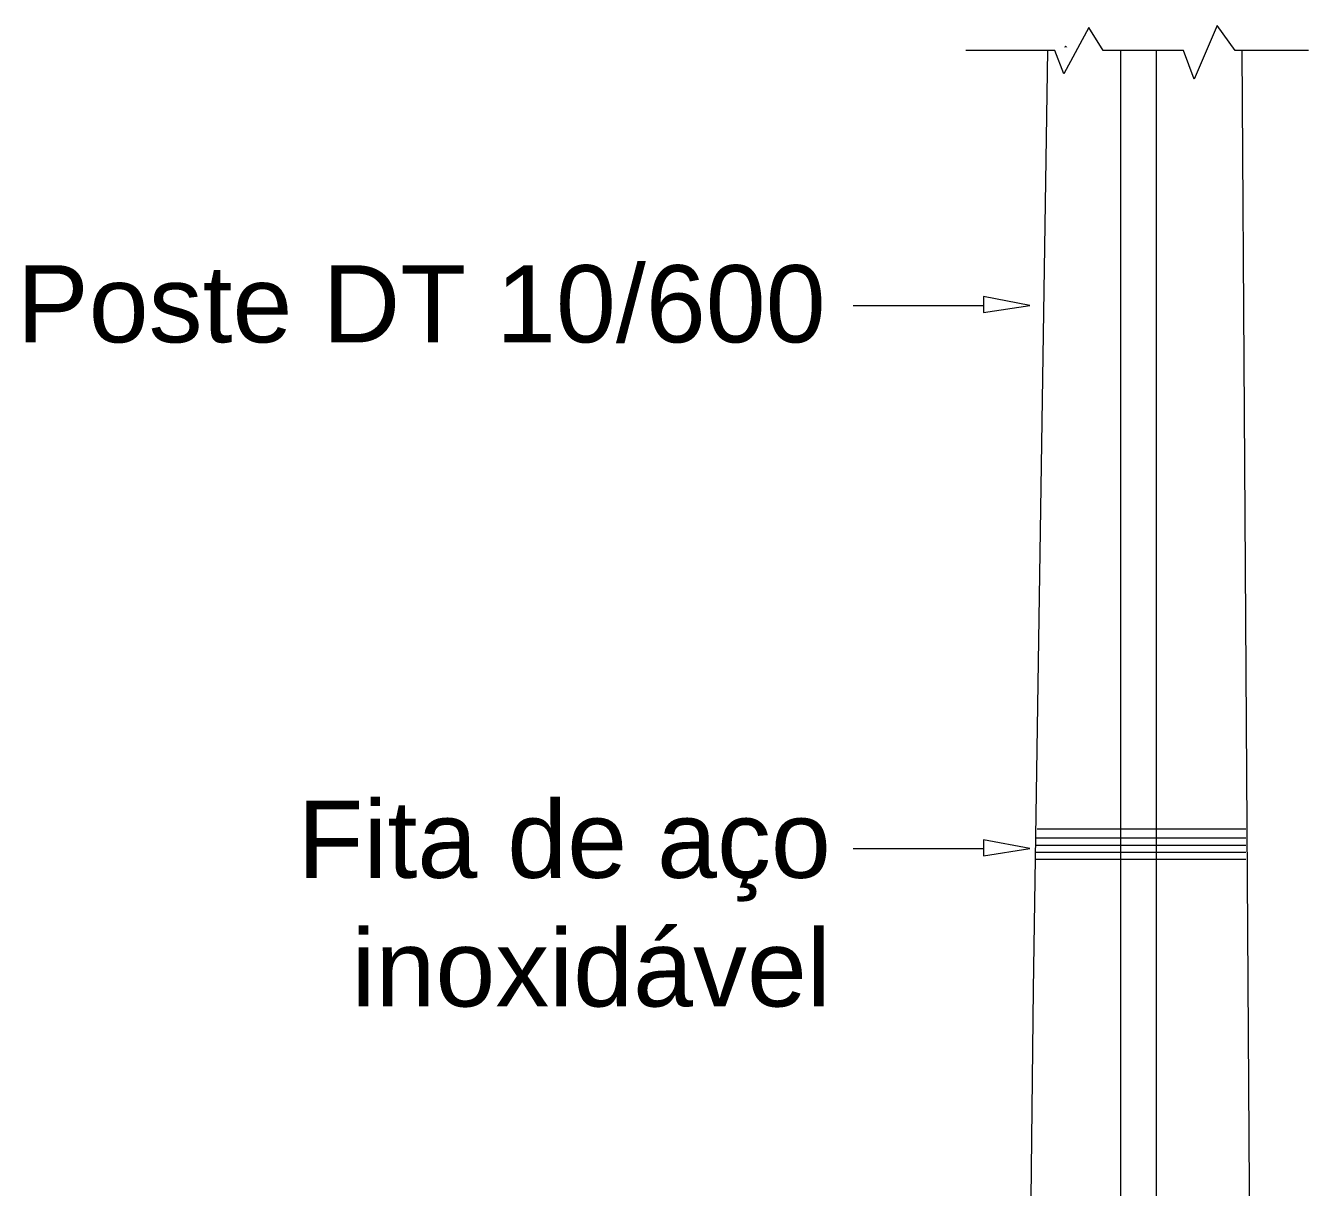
# Model space of a CAD drawing. Header units: millimetres. Extents: x 3949 to 6216, y -1987 to -943.
# Drawn here: x 4916.55 to 4951.64, y -1555.23 to -1523.46 of the extents above; entities that cross this region are included whole.
import ezdxf

# ---------------------------------------------------------------- set-up
doc = ezdxf.new("R2010")
doc.units = ezdxf.units.MM
doc.layers.add('PADRÃO DE ENTRADA', color=7, linetype='Continuous', lineweight=0)
doc.styles.add('ARIAL', font='arial.ttf')

msp = doc.modelspace()

# ---------------------------------------------------------------- hatches: boundary and pattern name
at = {"layer": 'PADRÃO DE ENTRADA'}
h = msp.add_hatch(dxfattribs=at)
h.set_pattern_fill('ANGLE', color=8, scale=30.153826)
h.set_pattern_definition([(0, (-26.65, -5794.58), (0, 210.6245), [153.1814, -57.443]), (90, (-26.65, -5794.58), (-210.6245, 1e-14), [153.1814, -57.443])])
h.paths.add_polyline_path([(4946.516, -1524.14), (4946.028, -1524.14), (4945.637, -1523.505), (4944.954, -1524.774), (4944.71, -1524.14), (4944.515, -1524.14), (4944.191, -1545.425), (4946.516, -1545.425)])
h.paths.add_polyline_path([(4949.836, -1524.14), (4949.641, -1524.14), (4949.152, -1523.456), (4948.518, -1524.921), (4948.225, -1524.14), (4947.493, -1524.14), (4947.493, -1545.425), (4949.972, -1545.425)])
h.paths.add_polyline_path([(4946.516, -1546.255), (4944.178, -1546.255), (4944.124, -1549.819), (4943.979, -1562.795, -0.600759), (4945.743, -1562.903), (4946.516, -1562.903)])
h.paths.add_polyline_path([(4949.977, -1546.255), (4947.493, -1546.255), (4947.493, -1562.32, -0.274072), (4948.33, -1562.903), (4949.096, -1562.903, -0.313671), (4950.079, -1562.32)])

# ---------------------------------------------------------------- linework, layer by layer
at = {"layer": 'PADRÃO DE ENTRADA', "lineweight": 5}
for points in [[(4951.642, -1524.14), (4949.641, -1524.14), (4949.152, -1523.456), (4948.518, -1524.921), (4948.225, -1524.14), (4946.028, -1524.14), (4945.637, -1523.505), (4944.954, -1524.774), (4944.71, -1524.14), (4942.269, -1524.14)], [(4943.978, -1562.903), (4944.124, -1549.819), (4944.515, -1524.14)], [(4944.222, -1545.425), (4949.934, -1545.425)], [(4944.173, -1545.669), (4949.934, -1545.669)], [(4944.173, -1545.865), (4949.934, -1545.865)], [(4944.173, -1546.06), (4949.934, -1546.06)], [(4944.173, -1546.255), (4949.934, -1546.255)]]:
    msp.add_lwpolyline(points, dxfattribs=at)
at = {"layer": 'PADRÃO DE ENTRADA', "color": 7, "lineweight": 5}
for points in [[(4946.516, -1562.903), (4946.516, -1524.14)], [(4947.493, -1562.366), (4947.493, -1524.14)], [(4950.079, -1562.32), (4949.836, -1524.14)]]:
    msp.add_lwpolyline(points, dxfattribs=at)
at = {"layer": 'PADRÃO DE ENTRADA', "color": 150, "lineweight": 5, "true_color": 0x007eff}
for points in [[(4942.757, -1531.304), (4944.026, -1531.109), (4942.757, -1530.865)], [(4942.757, -1546.158), (4944.026, -1545.962), (4942.757, -1545.718)]]:
    msp.add_lwpolyline(points, close=True, dxfattribs=at)
for points in [[(4939.193, -1531.109), (4942.757, -1531.109)], [(4939.193, -1545.962), (4942.757, -1545.962)]]:
    msp.add_lwpolyline(points, dxfattribs=at)
at = {"layer": 'PADRÃO DE ENTRADA', "transparency": 33554559}
msp.add_solid([(4945.003, -1523.997), (4945.052, -1524.046), (4944.954, -1524.046)], dxfattribs=at)

# ---------------------------------------------------------------- texts
at = {"layer": 'PADRÃO DE ENTRADA', "color": 30, "char_height": 2.11077, "attachment_point": 3, "style": 'ARIAL'}
for s, insert, width in [('Poste DT 10/600', (4938.438, -1530.007), 22.856), ('Fita de aço inoxidável', (4938.58, -1544.651), 16.90071)]:
    msp.add_mtext(s, dxfattribs=dict(at, insert=insert, width=width))

doc.saveas('drawing.dxf')
